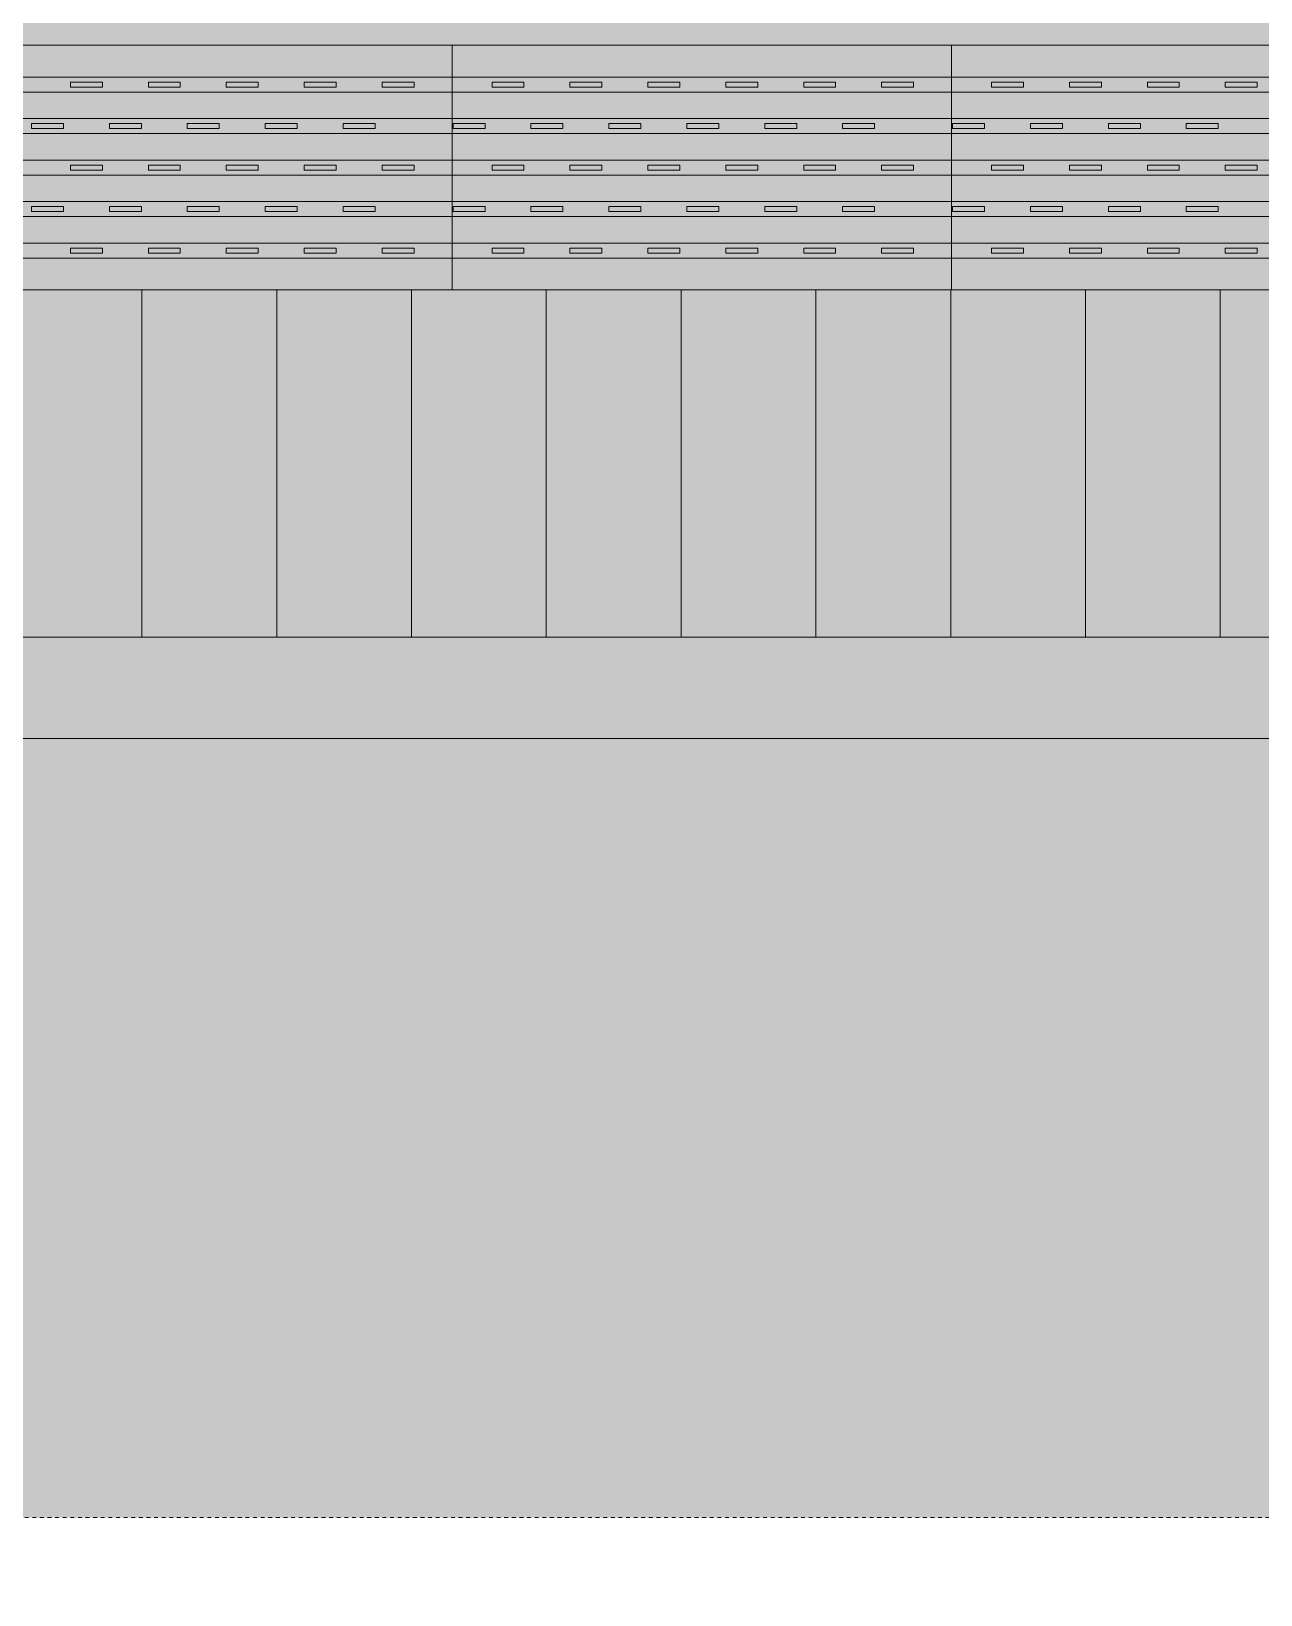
# Model space of a CAD drawing. Header units: inches. Extents: x 437 to 8681, y 26 to 3302.
# Drawn here: x 1639.7 to 1688.1, y 1129.1 to 1190.7 of the extents above; entities that cross this region are included whole.
import ezdxf

# ---------------------------------------------------------------- set-up
doc = ezdxf.new("R2010")
doc.units = ezdxf.units.IN
doc.header["$MEASUREMENT"] = 0
doc.linetypes.add('Dash', pattern=[0.6, 0.3, -0.3])
doc.layers.add('PLANTA BLANCA', color=7, linetype='Continuous', lineweight=0)
doc.layers.add('TEXTURE', color=8, linetype='Continuous', lineweight=0)

msp = doc.modelspace()

# ---------------------------------------------------------------- hatches: boundary and pattern name
at = {"layer": 'TEXTURE', "linetype": 'Continuous'}
h = msp.add_hatch(dxfattribs=at)
h.set_pattern_fill('AR-SAND', color=8, scale=10)
h.set_pattern_definition([(37.5, (-15110.019, -3326.685), (-0.629934, 19.268238), [0, -15.2, 0, -17, 0, -16.25]), (7.5, (-15110.02, -3326.685), (17.697767, 28.22146), [0, -8.2, 0, -13.7, 0, -5.25]), (327.5, (-15122.319, -3326.685), (31.141419, 0.05659), [0, -5, 0, -18, 0, -23.5]), (317.5, (-15122.32, -3326.685), (30.061266, 8.776756), [0, -2.5, 0, -11.8, 0, -13.5])])
h.paths.add_polyline_path([(1641.22944, 1761.86683), (1299.22944, 1761.86683), (1299.22944, 1887.59292), (1059.22944, 1887.59292), (1059.22944, 925.86683), (1363.22944, 925.86683), (1363.22944, 1307.86683), (1641.22944, 1307.86683), (1821.50336, 1307.86683), (1821.50336, 1168.15326), (1945.22944, 1168.15932), (1945.22944, 2144.12355), (1641.22944, 2144.12355)])
h.paths.add_polyline_path([(1363.22944, 1307.86683), (1399.22944, 1307.86683), (1399.22944, 925.86683), (1363.22944, 925.86683)], flags=17)
h.paths.add_polyline_path([(1593.22944, 1307.86683), (1653.22944, 1307.86683), (1653.22944, 1271.86683), (1821.50336, 1271.86683), (1821.50336, 1168.15326), (1945.22944, 1168.15932), (1945.22944, 1132.15326), (1593.22944, 1132.15326)], flags=17)
h = msp.add_hatch(dxfattribs=at)
h.set_pattern_fill('ANSI31', color=9, scale=42.5, angle=225)
h.set_pattern_definition([(270, (-8710.0197, -3326.6847), (5.3125, -9e-16), [])])
h.paths.add_polyline_path([(1445.99449, 781.1818), (1711.67953, 781.1818), (1711.67953, 790.86683), (1445.99449, 790.86683)])
h.paths.add_polyline_path([(1459.67953, 790.86683), (1445.99449, 790.86683), (1445.99449, 1180.55187), (1459.67953, 1180.55187)])
h.paths.add_polyline_path([(1711.67953, 1180.55187), (1725.36457, 1180.55187), (1725.36457, 781.1818), (1711.67953, 781.1818)])
h.paths.add_polyline_path([(1459.67953, 1180.55187), (1711.67953, 1180.55187), (1711.67953, 1166.86683), (1459.67953, 1166.86683)])

# ---------------------------------------------------------------- linework, layer by layer
at = {"layer": 'PLANTA BLANCA', "lineweight": 0}
for p, q in [((1636.58504, 1190.19754), (1656.27008, 1190.19754)), ((1656.27008, 1188.94557), (1656.27008, 1190.19754)), ((1656.27008, 1190.19754), (1675.95512, 1190.19754)), ((1656.27008, 1190.19754), (1656.27008, 1188.94557)), ((1675.95512, 1188.94557), (1675.95512, 1190.19754)), ((1675.95512, 1190.19754), (1695.64016, 1190.19754)), ((1675.95512, 1190.19754), (1675.95512, 1188.94557)), ((1656.27008, 1188.94557), (1636.58504, 1188.94557)), ((1641.23071, 1188.55187), (1641.23071, 1188.74872)), ((1641.23071, 1188.74872), (1642.49055, 1188.74872)), ((1642.49055, 1188.55187), (1641.23071, 1188.55187)), ((1642.49055, 1188.74872), (1642.49055, 1188.55187)), ((1644.30158, 1188.55187), (1644.30158, 1188.74872)), ((1644.30158, 1188.74872), (1645.56142, 1188.74872)), ((1645.56142, 1188.55187), (1644.30158, 1188.55187)), ((1645.56142, 1188.74872), (1645.56142, 1188.55187)), ((1647.37244, 1188.55187), (1647.37244, 1188.74872)), ((1647.37244, 1188.74872), (1648.63228, 1188.74872)), ((1648.63228, 1188.55187), (1647.37244, 1188.55187)), ((1648.63228, 1188.74872), (1648.63228, 1188.55187)), ((1650.44331, 1188.55187), (1650.44331, 1188.74872)), ((1650.44331, 1188.74872), (1651.70315, 1188.74872)), ((1651.70315, 1188.55187), (1650.44331, 1188.55187)), ((1651.70315, 1188.74872), (1651.70315, 1188.55187)), ((1653.51417, 1188.55187), (1653.51417, 1188.74872)), ((1653.51417, 1188.74872), (1654.77402, 1188.74872)), ((1654.77402, 1188.55187), (1653.51417, 1188.55187)), ((1654.77402, 1188.74872), (1654.77402, 1188.55187)), ((1656.27008, 1188.35502), (1656.27008, 1188.94557)), ((1675.95512, 1188.94557), (1656.27008, 1188.94557)), ((1656.27008, 1188.94557), (1656.27008, 1188.35502)), ((1657.84488, 1188.55187), (1657.84488, 1188.74872)), ((1657.84488, 1188.74872), (1659.10473, 1188.74872)), ((1659.10473, 1188.55187), (1657.84488, 1188.55187)), ((1659.10473, 1188.74872), (1659.10473, 1188.55187)), ((1660.91575, 1188.55187), (1660.91575, 1188.74872)), ((1660.91575, 1188.74872), (1662.17559, 1188.74872)), ((1662.17559, 1188.55187), (1660.91575, 1188.55187)), ((1662.17559, 1188.74872), (1662.17559, 1188.55187)), ((1663.98662, 1188.55187), (1663.98662, 1188.74872)), ((1663.98662, 1188.74872), (1665.24646, 1188.74872)), ((1665.24646, 1188.55187), (1663.98662, 1188.55187)), ((1665.24646, 1188.74872), (1665.24646, 1188.55187)), ((1667.05748, 1188.55187), (1667.05748, 1188.74872)), ((1667.05748, 1188.74872), (1668.31732, 1188.74872)), ((1668.31732, 1188.55187), (1667.05748, 1188.55187)), ((1668.31732, 1188.74872), (1668.31732, 1188.55187)), ((1670.12835, 1188.55187), (1670.12835, 1188.74872)), ((1670.12835, 1188.74872), (1671.38819, 1188.74872)), ((1671.38819, 1188.55187), (1670.12835, 1188.55187)), ((1671.38819, 1188.74872), (1671.38819, 1188.55187)), ((1673.19921, 1188.55187), (1673.19921, 1188.74872)), ((1673.19921, 1188.74872), (1674.45906, 1188.74872)), ((1674.45906, 1188.55187), (1673.19921, 1188.55187)), ((1674.45906, 1188.74872), (1674.45906, 1188.55187)), ((1675.95512, 1188.35502), (1675.95512, 1188.94557)), ((1695.64016, 1188.94557), (1675.95512, 1188.94557)), ((1675.95512, 1188.94557), (1675.95512, 1188.35502)), ((1677.52992, 1188.55187), (1677.52992, 1188.74872)), ((1677.52992, 1188.74872), (1678.78976, 1188.74872)), ((1678.78976, 1188.55187), (1677.52992, 1188.55187)), ((1678.78976, 1188.74872), (1678.78976, 1188.55187)), ((1680.60079, 1188.55187), (1680.60079, 1188.74872)), ((1680.60079, 1188.74872), (1681.86063, 1188.74872)), ((1681.86063, 1188.55187), (1680.60079, 1188.55187)), ((1681.86063, 1188.74872), (1681.86063, 1188.55187)), ((1683.67165, 1188.55187), (1683.67165, 1188.74872)), ((1683.67165, 1188.74872), (1684.9315, 1188.74872)), ((1684.9315, 1188.55187), (1683.67165, 1188.55187)), ((1684.9315, 1188.74872), (1684.9315, 1188.55187)), ((1686.74252, 1188.55187), (1686.74252, 1188.74872)), ((1686.74252, 1188.74872), (1688.00236, 1188.74872)), ((1688.00236, 1188.55187), (1686.74252, 1188.55187)), ((1688.00236, 1188.74872), (1688.00236, 1188.55187)), ((1656.27008, 1188.35502), (1636.58504, 1188.35502)), ((1656.27008, 1187.30778), (1656.27008, 1188.35502)), ((1675.95512, 1188.35502), (1656.27008, 1188.35502)), ((1656.27008, 1188.35502), (1656.27008, 1187.30778)), ((1675.95512, 1187.30778), (1675.95512, 1188.35502)), ((1695.64016, 1188.35502), (1675.95512, 1188.35502)), ((1675.95512, 1188.35502), (1675.95512, 1187.30778)), ((1656.27008, 1187.30778), (1636.58504, 1187.30778)), ((1656.27008, 1186.71723), (1656.27008, 1187.30778)), ((1675.95512, 1187.30778), (1656.27008, 1187.30778)), ((1656.27008, 1187.30778), (1656.27008, 1186.71723)), ((1675.95512, 1186.71723), (1675.95512, 1187.30778)), ((1695.64016, 1187.30778), (1675.95512, 1187.30778)), ((1675.95512, 1187.30778), (1675.95512, 1186.71723)), ((1656.27008, 1186.71723), (1636.58504, 1186.71723)), ((1639.69528, 1186.91408), (1639.69528, 1187.11093)), ((1639.69528, 1187.11093), (1640.95512, 1187.11093)), ((1640.95512, 1186.91408), (1639.69528, 1186.91408)), ((1640.95512, 1187.11093), (1640.95512, 1186.91408)), ((1642.76614, 1186.91408), (1642.76614, 1187.11093)), ((1642.76614, 1187.11093), (1644.02599, 1187.11093)), ((1644.02599, 1186.91408), (1642.76614, 1186.91408)), ((1644.02599, 1187.11093), (1644.02599, 1186.91408)), ((1645.83701, 1186.91408), (1645.83701, 1187.11093)), ((1645.83701, 1187.11093), (1647.09685, 1187.11093)), ((1647.09685, 1186.91408), (1645.83701, 1186.91408)), ((1647.09685, 1187.11093), (1647.09685, 1186.91408)), ((1648.90788, 1186.91408), (1648.90788, 1187.11093)), ((1648.90788, 1187.11093), (1650.16772, 1187.11093)), ((1650.16772, 1186.91408), (1648.90788, 1186.91408)), ((1650.16772, 1187.11093), (1650.16772, 1186.91408)), ((1651.97874, 1186.91408), (1651.97874, 1187.11093)), ((1651.97874, 1187.11093), (1653.23858, 1187.11093)), ((1653.23858, 1186.91408), (1651.97874, 1186.91408)), ((1653.23858, 1187.11093), (1653.23858, 1186.91408)), ((1656.27008, 1185.66998), (1656.27008, 1186.71723)), ((1675.95512, 1186.71723), (1656.27008, 1186.71723)), ((1656.27008, 1186.71723), (1656.27008, 1185.66998)), ((1656.30945, 1186.91408), (1656.30945, 1187.11093)), ((1656.30945, 1187.11093), (1657.56929, 1187.11093)), ((1657.56929, 1186.91408), (1656.30945, 1186.91408)), ((1657.56929, 1187.11093), (1657.56929, 1186.91408)), ((1659.38032, 1186.91408), (1659.38032, 1187.11093)), ((1659.38032, 1187.11093), (1660.64016, 1187.11093)), ((1660.64016, 1186.91408), (1659.38032, 1186.91408)), ((1660.64016, 1187.11093), (1660.64016, 1186.91408)), ((1662.45118, 1186.91408), (1662.45118, 1187.11093)), ((1662.45118, 1187.11093), (1663.71102, 1187.11093)), ((1663.71102, 1186.91408), (1662.45118, 1186.91408)), ((1663.71102, 1187.11093), (1663.71102, 1186.91408)), ((1665.52205, 1186.91408), (1665.52205, 1187.11093)), ((1665.52205, 1187.11093), (1666.78189, 1187.11093)), ((1666.78189, 1186.91408), (1665.52205, 1186.91408)), ((1666.78189, 1187.11093), (1666.78189, 1186.91408)), ((1668.59291, 1186.91408), (1668.59291, 1187.11093)), ((1668.59291, 1187.11093), (1669.85276, 1187.11093)), ((1669.85276, 1186.91408), (1668.59291, 1186.91408)), ((1669.85276, 1187.11093), (1669.85276, 1186.91408)), ((1671.66378, 1186.91408), (1671.66378, 1187.11093)), ((1671.66378, 1187.11093), (1672.92362, 1187.11093)), ((1672.92362, 1186.91408), (1671.66378, 1186.91408)), ((1672.92362, 1187.11093), (1672.92362, 1186.91408)), ((1675.95512, 1185.66998), (1675.95512, 1186.71723)), ((1695.64016, 1186.71723), (1675.95512, 1186.71723)), ((1675.95512, 1186.71723), (1675.95512, 1185.66998)), ((1675.99449, 1186.91408), (1675.99449, 1187.11093)), ((1675.99449, 1187.11093), (1677.25433, 1187.11093)), ((1677.25433, 1186.91408), (1675.99449, 1186.91408)), ((1677.25433, 1187.11093), (1677.25433, 1186.91408)), ((1679.06536, 1186.91408), (1679.06536, 1187.11093)), ((1679.06536, 1187.11093), (1680.3252, 1187.11093)), ((1680.3252, 1186.91408), (1679.06536, 1186.91408)), ((1680.3252, 1187.11093), (1680.3252, 1186.91408)), ((1682.13622, 1186.91408), (1682.13622, 1187.11093)), ((1682.13622, 1187.11093), (1683.39606, 1187.11093)), ((1683.39606, 1186.91408), (1682.13622, 1186.91408)), ((1683.39606, 1187.11093), (1683.39606, 1186.91408)), ((1685.20709, 1186.91408), (1685.20709, 1187.11093)), ((1685.20709, 1187.11093), (1686.46693, 1187.11093)), ((1686.46693, 1186.91408), (1685.20709, 1186.91408)), ((1686.46693, 1187.11093), (1686.46693, 1186.91408)), ((1656.27008, 1185.66998), (1636.58504, 1185.66998)), ((1641.23071, 1185.27628), (1641.23071, 1185.47313)), ((1641.23071, 1185.47313), (1642.49055, 1185.47313)), ((1642.49055, 1185.47313), (1642.49055, 1185.27628)), ((1644.30158, 1185.27628), (1644.30158, 1185.47313)), ((1644.30158, 1185.47313), (1645.56142, 1185.47313)), ((1645.56142, 1185.47313), (1645.56142, 1185.27628)), ((1647.37244, 1185.27628), (1647.37244, 1185.47313)), ((1647.37244, 1185.47313), (1648.63228, 1185.47313)), ((1648.63228, 1185.47313), (1648.63228, 1185.27628)), ((1650.44331, 1185.27628), (1650.44331, 1185.47313)), ((1650.44331, 1185.47313), (1651.70315, 1185.47313)), ((1651.70315, 1185.47313), (1651.70315, 1185.27628)), ((1653.51417, 1185.27628), (1653.51417, 1185.47313)), ((1653.51417, 1185.47313), (1654.77402, 1185.47313)), ((1654.77402, 1185.47313), (1654.77402, 1185.27628)), ((1656.27008, 1185.07943), (1656.27008, 1185.66998)), ((1675.95512, 1185.66998), (1656.27008, 1185.66998)), ((1656.27008, 1185.66998), (1656.27008, 1185.07943)), ((1657.84488, 1185.27628), (1657.84488, 1185.47313)), ((1657.84488, 1185.47313), (1659.10473, 1185.47313)), ((1659.10473, 1185.47313), (1659.10473, 1185.27628)), ((1660.91575, 1185.27628), (1660.91575, 1185.47313)), ((1660.91575, 1185.47313), (1662.17559, 1185.47313)), ((1662.17559, 1185.47313), (1662.17559, 1185.27628)), ((1663.98662, 1185.27628), (1663.98662, 1185.47313)), ((1663.98662, 1185.47313), (1665.24646, 1185.47313)), ((1665.24646, 1185.47313), (1665.24646, 1185.27628)), ((1667.05748, 1185.27628), (1667.05748, 1185.47313)), ((1667.05748, 1185.47313), (1668.31732, 1185.47313)), ((1668.31732, 1185.47313), (1668.31732, 1185.27628)), ((1670.12835, 1185.27628), (1670.12835, 1185.47313)), ((1670.12835, 1185.47313), (1671.38819, 1185.47313)), ((1671.38819, 1185.47313), (1671.38819, 1185.27628)), ((1673.19921, 1185.27628), (1673.19921, 1185.47313)), ((1673.19921, 1185.47313), (1674.45906, 1185.47313)), ((1674.45906, 1185.47313), (1674.45906, 1185.27628)), ((1675.95512, 1185.07943), (1675.95512, 1185.66998)), ((1695.64016, 1185.66998), (1675.95512, 1185.66998)), ((1675.95512, 1185.66998), (1675.95512, 1185.07943)), ((1677.52992, 1185.27628), (1677.52992, 1185.47313)), ((1677.52992, 1185.47313), (1678.78976, 1185.47313)), ((1678.78976, 1185.47313), (1678.78976, 1185.27628)), ((1680.60079, 1185.27628), (1680.60079, 1185.47313)), ((1680.60079, 1185.47313), (1681.86063, 1185.47313)), ((1681.86063, 1185.47313), (1681.86063, 1185.27628)), ((1683.67165, 1185.27628), (1683.67165, 1185.47313)), ((1683.67165, 1185.47313), (1684.9315, 1185.47313)), ((1684.9315, 1185.47313), (1684.9315, 1185.27628)), ((1686.74252, 1185.27628), (1686.74252, 1185.47313)), ((1686.74252, 1185.47313), (1688.00236, 1185.47313)), ((1688.00236, 1185.47313), (1688.00236, 1185.27628)), ((1656.27008, 1185.07943), (1636.58504, 1185.07943)), ((1642.49055, 1185.27628), (1641.23071, 1185.27628)), ((1645.56142, 1185.27628), (1644.30158, 1185.27628)), ((1648.63228, 1185.27628), (1647.37244, 1185.27628)), ((1651.70315, 1185.27628), (1650.44331, 1185.27628)), ((1654.77402, 1185.27628), (1653.51417, 1185.27628)), ((1656.27008, 1184.03219), (1656.27008, 1185.07943)), ((1675.95512, 1185.07943), (1656.27008, 1185.07943)), ((1656.27008, 1185.07943), (1656.27008, 1184.03219)), ((1659.10473, 1185.27628), (1657.84488, 1185.27628)), ((1662.17559, 1185.27628), (1660.91575, 1185.27628)), ((1665.24646, 1185.27628), (1663.98662, 1185.27628)), ((1668.31732, 1185.27628), (1667.05748, 1185.27628)), ((1671.38819, 1185.27628), (1670.12835, 1185.27628)), ((1674.45906, 1185.27628), (1673.19921, 1185.27628)), ((1675.95512, 1184.03219), (1675.95512, 1185.07943)), ((1695.64016, 1185.07943), (1675.95512, 1185.07943)), ((1675.95512, 1185.07943), (1675.95512, 1184.03219)), ((1678.78976, 1185.27628), (1677.52992, 1185.27628)), ((1681.86063, 1185.27628), (1680.60079, 1185.27628)), ((1684.9315, 1185.27628), (1683.67165, 1185.27628)), ((1688.00236, 1185.27628), (1686.74252, 1185.27628)), ((1656.27008, 1184.03219), (1636.58504, 1184.03219)), ((1639.69528, 1183.63849), (1639.69528, 1183.83534)), ((1639.69528, 1183.83534), (1640.95512, 1183.83534)), ((1640.95512, 1183.63849), (1639.69528, 1183.63849)), ((1640.95512, 1183.83534), (1640.95512, 1183.63849)), ((1642.76614, 1183.63849), (1642.76614, 1183.83534)), ((1642.76614, 1183.83534), (1644.02599, 1183.83534)), ((1644.02599, 1183.63849), (1642.76614, 1183.63849)), ((1644.02599, 1183.83534), (1644.02599, 1183.63849)), ((1645.83701, 1183.63849), (1645.83701, 1183.83534)), ((1645.83701, 1183.83534), (1647.09685, 1183.83534)), ((1647.09685, 1183.63849), (1645.83701, 1183.63849)), ((1647.09685, 1183.83534), (1647.09685, 1183.63849)), ((1648.90788, 1183.63849), (1648.90788, 1183.83534)), ((1648.90788, 1183.83534), (1650.16772, 1183.83534)), ((1650.16772, 1183.63849), (1648.90788, 1183.63849)), ((1650.16772, 1183.83534), (1650.16772, 1183.63849)), ((1651.97874, 1183.63849), (1651.97874, 1183.83534)), ((1651.97874, 1183.83534), (1653.23858, 1183.83534)), ((1653.23858, 1183.63849), (1651.97874, 1183.63849)), ((1653.23858, 1183.83534), (1653.23858, 1183.63849)), ((1656.27008, 1183.44164), (1656.27008, 1184.03219)), ((1675.95512, 1184.03219), (1656.27008, 1184.03219)), ((1656.27008, 1184.03219), (1656.27008, 1183.44164)), ((1656.30945, 1183.63849), (1656.30945, 1183.83534)), ((1656.30945, 1183.83534), (1657.56929, 1183.83534)), ((1657.56929, 1183.63849), (1656.30945, 1183.63849)), ((1657.56929, 1183.83534), (1657.56929, 1183.63849)), ((1659.38032, 1183.63849), (1659.38032, 1183.83534)), ((1659.38032, 1183.83534), (1660.64016, 1183.83534)), ((1660.64016, 1183.63849), (1659.38032, 1183.63849)), ((1660.64016, 1183.83534), (1660.64016, 1183.63849)), ((1662.45118, 1183.63849), (1662.45118, 1183.83534)), ((1662.45118, 1183.83534), (1663.71102, 1183.83534)), ((1663.71102, 1183.63849), (1662.45118, 1183.63849)), ((1663.71102, 1183.83534), (1663.71102, 1183.63849)), ((1665.52205, 1183.63849), (1665.52205, 1183.83534)), ((1665.52205, 1183.83534), (1666.78189, 1183.83534)), ((1666.78189, 1183.63849), (1665.52205, 1183.63849)), ((1666.78189, 1183.83534), (1666.78189, 1183.63849)), ((1668.59291, 1183.63849), (1668.59291, 1183.83534)), ((1668.59291, 1183.83534), (1669.85276, 1183.83534)), ((1669.85276, 1183.63849), (1668.59291, 1183.63849)), ((1669.85276, 1183.83534), (1669.85276, 1183.63849)), ((1671.66378, 1183.63849), (1671.66378, 1183.83534)), ((1671.66378, 1183.83534), (1672.92362, 1183.83534)), ((1672.92362, 1183.63849), (1671.66378, 1183.63849)), ((1672.92362, 1183.83534), (1672.92362, 1183.63849)), ((1675.95512, 1183.44164), (1675.95512, 1184.03219)), ((1695.64016, 1184.03219), (1675.95512, 1184.03219)), ((1675.95512, 1184.03219), (1675.95512, 1183.44164)), ((1675.99449, 1183.63849), (1675.99449, 1183.83534)), ((1675.99449, 1183.83534), (1677.25433, 1183.83534)), ((1677.25433, 1183.63849), (1675.99449, 1183.63849)), ((1677.25433, 1183.83534), (1677.25433, 1183.63849)), ((1679.06536, 1183.63849), (1679.06536, 1183.83534)), ((1679.06536, 1183.83534), (1680.3252, 1183.83534)), ((1680.3252, 1183.63849), (1679.06536, 1183.63849)), ((1680.3252, 1183.83534), (1680.3252, 1183.63849)), ((1682.13622, 1183.63849), (1682.13622, 1183.83534)), ((1682.13622, 1183.83534), (1683.39606, 1183.83534)), ((1683.39606, 1183.63849), (1682.13622, 1183.63849)), ((1683.39606, 1183.83534), (1683.39606, 1183.63849)), ((1685.20709, 1183.63849), (1685.20709, 1183.83534)), ((1685.20709, 1183.83534), (1686.46693, 1183.83534)), ((1686.46693, 1183.63849), (1685.20709, 1183.63849)), ((1686.46693, 1183.83534), (1686.46693, 1183.63849)), ((1656.27008, 1183.44164), (1636.58504, 1183.44164)), ((1656.27008, 1182.39439), (1656.27008, 1183.44164)), ((1675.95512, 1183.44164), (1656.27008, 1183.44164)), ((1656.27008, 1183.44164), (1656.27008, 1182.39439)), ((1675.95512, 1182.39439), (1675.95512, 1183.44164)), ((1695.64016, 1183.44164), (1675.95512, 1183.44164)), ((1675.95512, 1183.44164), (1675.95512, 1182.39439)), ((1656.27008, 1182.39439), (1636.58504, 1182.39439)), ((1656.27008, 1181.80384), (1656.27008, 1182.39439)), ((1675.95512, 1182.39439), (1656.27008, 1182.39439)), ((1656.27008, 1182.39439), (1656.27008, 1181.80384)), ((1675.95512, 1181.80384), (1675.95512, 1182.39439)), ((1695.64016, 1182.39439), (1675.95512, 1182.39439)), ((1675.95512, 1182.39439), (1675.95512, 1181.80384)), ((1656.27008, 1181.80384), (1636.58504, 1181.80384)), ((1641.23071, 1182.00069), (1641.23071, 1182.19754)), ((1641.23071, 1182.19754), (1642.49055, 1182.19754)), ((1642.49055, 1182.00069), (1641.23071, 1182.00069)), ((1642.49055, 1182.19754), (1642.49055, 1182.00069)), ((1644.30158, 1182.00069), (1644.30158, 1182.19754)), ((1644.30158, 1182.19754), (1645.56142, 1182.19754)), ((1645.56142, 1182.00069), (1644.30158, 1182.00069)), ((1645.56142, 1182.19754), (1645.56142, 1182.00069)), ((1647.37244, 1182.00069), (1647.37244, 1182.19754)), ((1647.37244, 1182.19754), (1648.63228, 1182.19754)), ((1648.63228, 1182.00069), (1647.37244, 1182.00069)), ((1648.63228, 1182.19754), (1648.63228, 1182.00069)), ((1650.44331, 1182.00069), (1650.44331, 1182.19754)), ((1650.44331, 1182.19754), (1651.70315, 1182.19754)), ((1651.70315, 1182.00069), (1650.44331, 1182.00069)), ((1651.70315, 1182.19754), (1651.70315, 1182.00069)), ((1653.51417, 1182.00069), (1653.51417, 1182.19754)), ((1653.51417, 1182.19754), (1654.77402, 1182.19754)), ((1654.77402, 1182.00069), (1653.51417, 1182.00069)), ((1654.77402, 1182.19754), (1654.77402, 1182.00069)), ((1656.27008, 1180.55187), (1656.27008, 1181.80384)), ((1675.95512, 1181.80384), (1656.27008, 1181.80384)), ((1656.27008, 1181.80384), (1656.27008, 1180.55187)), ((1657.84488, 1182.00069), (1657.84488, 1182.19754)), ((1657.84488, 1182.19754), (1659.10473, 1182.19754)), ((1659.10473, 1182.00069), (1657.84488, 1182.00069)), ((1659.10473, 1182.19754), (1659.10473, 1182.00069)), ((1660.91575, 1182.00069), (1660.91575, 1182.19754)), ((1660.91575, 1182.19754), (1662.17559, 1182.19754)), ((1662.17559, 1182.00069), (1660.91575, 1182.00069)), ((1662.17559, 1182.19754), (1662.17559, 1182.00069)), ((1663.98662, 1182.00069), (1663.98662, 1182.19754)), ((1663.98662, 1182.19754), (1665.24646, 1182.19754)), ((1665.24646, 1182.00069), (1663.98662, 1182.00069)), ((1665.24646, 1182.19754), (1665.24646, 1182.00069)), ((1667.05748, 1182.00069), (1667.05748, 1182.19754)), ((1667.05748, 1182.19754), (1668.31732, 1182.19754)), ((1668.31732, 1182.00069), (1667.05748, 1182.00069)), ((1668.31732, 1182.19754), (1668.31732, 1182.00069)), ((1670.12835, 1182.00069), (1670.12835, 1182.19754)), ((1670.12835, 1182.19754), (1671.38819, 1182.19754)), ((1671.38819, 1182.00069), (1670.12835, 1182.00069)), ((1671.38819, 1182.19754), (1671.38819, 1182.00069)), ((1673.19921, 1182.00069), (1673.19921, 1182.19754)), ((1673.19921, 1182.19754), (1674.45906, 1182.19754)), ((1674.45906, 1182.00069), (1673.19921, 1182.00069)), ((1674.45906, 1182.19754), (1674.45906, 1182.00069)), ((1675.95512, 1180.55187), (1675.95512, 1181.80384)), ((1695.64016, 1181.80384), (1675.95512, 1181.80384)), ((1675.95512, 1181.80384), (1675.95512, 1180.55187)), ((1677.52992, 1182.00069), (1677.52992, 1182.19754)), ((1677.52992, 1182.19754), (1678.78976, 1182.19754)), ((1678.78976, 1182.00069), (1677.52992, 1182.00069)), ((1678.78976, 1182.19754), (1678.78976, 1182.00069)), ((1680.60079, 1182.00069), (1680.60079, 1182.19754)), ((1680.60079, 1182.19754), (1681.86063, 1182.19754)), ((1681.86063, 1182.00069), (1680.60079, 1182.00069)), ((1681.86063, 1182.19754), (1681.86063, 1182.00069)), ((1683.67165, 1182.00069), (1683.67165, 1182.19754)), ((1683.67165, 1182.19754), (1684.9315, 1182.19754)), ((1684.9315, 1182.00069), (1683.67165, 1182.00069)), ((1684.9315, 1182.19754), (1684.9315, 1182.00069)), ((1686.74252, 1182.00069), (1686.74252, 1182.19754)), ((1686.74252, 1182.19754), (1688.00236, 1182.19754)), ((1688.00236, 1182.00069), (1686.74252, 1182.00069)), ((1688.00236, 1182.19754), (1688.00236, 1182.00069)), ((1656.27008, 1180.55187), (1636.58504, 1180.55187)), ((1675.95512, 1180.55187), (1656.27008, 1180.55187)), ((1695.64016, 1180.55187), (1675.95512, 1180.55187)), ((1711.67953, 1166.86683), (1459.67953, 1166.86683)), ((1707.67953, 1162.86683), (1463.67953, 1162.86683))]:
    msp.add_line(p, q, dxfattribs=at)
at = {"layer": 'PLANTA BLANCA', "color": 0, "linetype": 'Dash', "ltscale": 0.5}
msp.add_lwpolyline([(1593.22944, 1307.86683), (1593.22944, 1132.15326), (1945.22944, 1132.15326), (1945.22944, 1168.15932)], dxfattribs=at)

doc.saveas('drawing.dxf')
